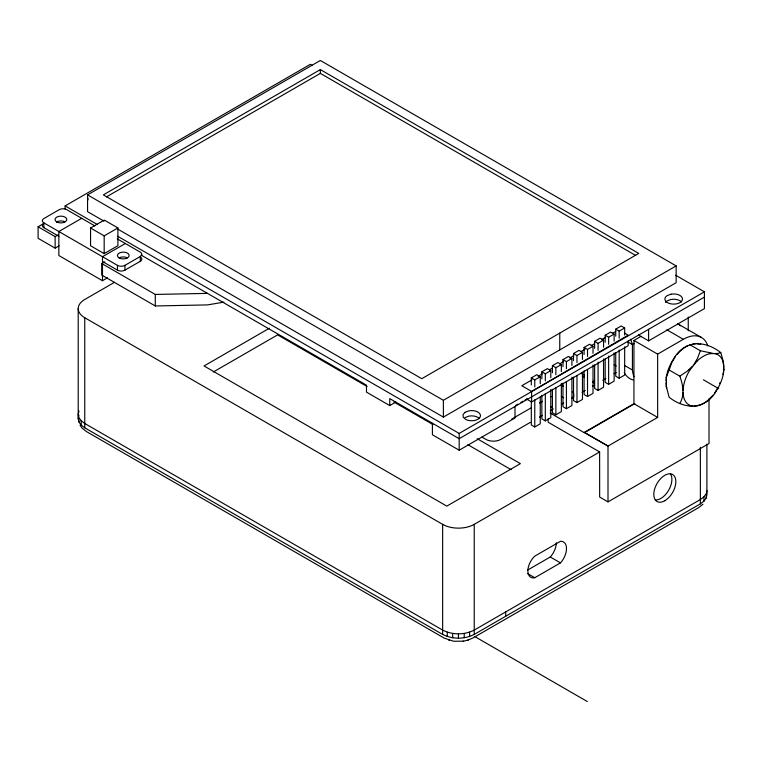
<?xml version="1.0" encoding="UTF-8"?>
<svg xmlns="http://www.w3.org/2000/svg" width="762" height="762" viewBox="0 0 762 762"><rect width="100%" height="100%" fill="white"/><g stroke="black" fill="none" stroke-linecap="round" stroke-linejoin="round"><path stroke-width="1.14" d="M723.9 368.96L723.071 360.683L720.757 352.549C703.621 339.404 683.828 340.271 672.865 360.131A28.918 16.697 -60 0 0 666.388 376.828L666.398 386.848L669.131 397.25C685.657 410.327 706.593 409.632 717.023 389.668A28.918 16.697 -60 0 0 723.5 372.97L723.9 368.96L722.995 374.618M666.379 377.333L666.388 376.828L665.988 380.848M723.509 363.083L723.9 367.055M675.494 356.34L671.913 362.302L669.131 369.98L679.847 376.161C682.952 384.791 684.962 395.126 679.847 403.431M683 390.658L683.428 386.667A28.918 16.697 -60 0 1 689.905 369.97L696.992 361.159A28.918 16.697 -60 0 1 709.946 353.682L717.985 353.435L720.757 352.549M78.972 411.013L78.21 414.357L78.972 422.015L81.201 425.12L84.753 427.796L442.646 634.422C452.352 639.423 464.525 639.423 474.231 634.422L700.364 503.873L703.907 501.196L706.145 498.091L706.898 494.748L706.898 444.094M78.972 422.015L78.21 418.671L78.972 415.338M706.145 498.091L706.898 490.433M666.398 377.209L669.131 369.98M689.591 344.538L700.307 350.72L697.525 358.407L693.944 364.369M719.633 383.419L719.909 382.648M714.394 393.468L717.985 387.496M78.972 417.69L81.201 420.805L84.753 423.472L442.646 630.098C452.352 635.098 464.525 635.098 474.231 630.098L700.364 499.548L703.907 496.881L706.145 493.766M712.965 395.24L709.517 398.736M676.923 354.559L679.952 351.32A28.918 16.697 -60 0 1 688.067 345.491M692.515 366.141L687.267 371.17L679.847 376.161M702.945 504.234L698.544 507.702L472.64 638.127L467.535 640.213M692.896 343.843L695.944 343.567M526.704 399.136L531.619 401.974L531.619 391.42L628.174 335.156L624.421 332.984M531.619 401.974L628.174 345.719L628.174 341.024M65.122 209.074L65.122 205.911L310.363 64.313L312.42 65.503M104.023 221.171L87.563 211.665L87.563 194.872L320.345 60.474L676.151 265.9L676.151 282.702L443.379 417.1L117.386 228.886M59.131 245.831L55.131 248.136L38.1 238.306L38.1 226.79L43.234 223.828M320.345 69.599L103.356 194.872L421.767 378.695L638.747 253.422L320.345 69.599L320.345 73.39L635.651 255.432M106.442 196.882L320.345 73.39M81.705 218.313L58.845 231.515L58.845 255.518L102.489 280.711L107.461 277.844M38.1 226.79L55.131 236.62L58.131 234.886M90.554 228.009L104.289 220.075L117.91 227.943L117.91 245.697L104.175 253.622L90.554 245.764L90.554 228.009L104.175 235.868L117.91 227.943M125.349 243.516L102.489 256.708L102.489 280.711M223.904 302.143L207.483 304.905L155.286 305.962L101.775 275.072L101.775 263.547L104.775 261.814M94.898 225.933L66.742 209.674A5.286 3.058 0 0 0 59.255 209.674L43.882 218.551A5.286 3.058 0 0 0 43.882 222.875L117.453 265.357A5.286 3.058 0 0 0 124.93 265.357L140.313 256.47A5.286 3.058 0 0 0 140.313 252.155L117.234 238.83M102.489 261.509L117.453 270.148A5.286 3.058 0 0 0 124.93 270.148L140.313 261.271A5.286 3.058 0 0 0 141.151 257.585M114.557 282.283L84.753 299.495A22.336 12.897 0 0 0 84.753 317.735L84.753 427.796M269.443 328.212L204.045 365.97L446.799 506.12L520.37 463.648L477.174 438.702M213.246 372.037L277.625 334.87L367.113 386.534M141.103 255.06L366.484 385.181L366.484 392.135L389.753 405.575L395.83 402.069M87.563 194.872L443.379 400.298L676.151 265.9M531.314 384.953L531.314 377.885L536.8 374.723L540.258 376.714L540.258 383.772M541.868 378.857L541.868 371.799L547.354 368.627L550.802 370.618L550.802 377.685M552.421 372.77L552.421 365.703L557.908 362.541L561.356 364.531L561.356 371.589M562.975 366.674L562.975 359.616L568.462 356.445L571.91 358.435L571.91 365.503M573.519 360.588L573.519 353.52L579.006 350.349L582.463 352.349L582.463 359.407M584.073 354.492L584.073 347.424L589.559 344.262L593.007 346.253L593.007 353.32M594.627 348.396L594.627 341.338L600.113 338.166L603.561 340.157L603.561 347.224M605.18 342.309L605.18 335.242L610.667 332.08L614.115 334.07L614.115 341.128M615.725 336.213L615.725 329.155L621.211 325.984L624.669 327.974L624.669 335.042M531.99 379.847L521.779 385.743L531.619 391.42M538.115 376.304L542.201 373.952M549.354 369.818L552.412 368.056M559.565 363.931L563.642 361.569M569.776 358.035L573.853 355.673M581.006 351.549L585.092 349.187M591.217 345.653L594.274 343.881M601.428 339.757L605.514 337.395M612.658 333.27L615.725 331.508M531.314 377.885L534.772 379.876L540.258 376.714M541.868 371.799L545.316 373.79L550.802 370.618M552.421 365.703L555.869 367.694L561.356 364.531M562.975 359.616L566.423 361.607L571.91 358.435M573.519 353.52L576.977 355.511L582.463 352.349M584.073 347.424L587.521 349.425L593.007 346.253M594.627 341.338L598.075 343.329L603.561 340.157M605.18 335.242L608.628 337.233L614.115 334.07M615.725 329.155L619.182 331.146L624.669 327.974M117.586 236.201L459.172 433.416L704.421 291.827L704.421 308.62L648.595 340.852L638.461 335.004M515.807 405.327L517.865 404.146M520.941 402.365L522.999 401.174M525.047 399.993L527.104 398.802M704.421 297.104L459.172 438.693L389.753 398.612L389.753 405.575M707.822 345.91A36.319 20.965 -60 0 0 683.323 339.309L657.644 354.13L657.644 417.414L608.009 446.075L584.302 432.397L633.946 403.736L633.946 340.452L641.137 336.299M634.451 343.405L632.422 344.576L627.602 341.795M511.702 419.071L531.209 407.813M539.429 403.069L542.506 401.288M432.406 423.243L432.406 434.759L459.172 450.209L514.998 417.986L514.998 406.46M550.212 410.661L553.307 408.88M561.546 404.117L563.613 402.927M571.852 398.164L573.919 396.973M582.158 392.22L585.254 390.43M592.465 386.267L594.531 385.077M602.771 380.314L605.866 378.533M614.105 373.771L616.172 372.58M530.419 422.329L500.863 439.388A10.582 6.106 0 0 1 485.899 439.388L481.86 437.064M539.486 417.1L542.506 415.347M561.632 404.308L563.651 403.146M531.314 401.431L531.314 424.977L534.772 426.968L540.258 423.796L540.258 396.726M541.868 395.335L541.868 418.881L545.316 420.872L550.802 417.709L550.802 389.458M552.421 389.249L552.421 412.794L555.869 414.785L561.356 411.613L561.356 383.362M562.975 383.153L562.975 406.698L566.423 408.689L571.91 405.527L571.91 377.266M573.519 377.066L573.519 400.602L576.977 402.603L582.463 399.431L582.463 372.361M584.073 370.97L584.073 394.516L587.521 396.507L593.007 393.335L593.007 365.084M594.627 364.884L594.627 388.42L598.075 390.411L603.561 387.248L603.561 358.997M605.18 358.788L605.18 382.333L608.628 384.324L614.115 381.152L614.115 352.901M615.725 352.701L615.725 376.238L619.182 378.228L624.669 375.066L624.669 346.815M634.803 403.574L584.302 432.73L550.154 413.014M84.753 317.735L442.646 524.361A22.336 12.897 0 0 0 474.231 524.361L599.627 451.961L599.656 497.053L608.009 501.872L709.003 443.56L709.003 398.85M527.675 570.052L550.278 556.993A14.516 8.382 -60 0 0 556.317 542.715M534.791 577.72L560.48 562.88A14.516 8.382 -60 0 0 566.509 548.602A14.516 8.382 -60 0 0 560.48 541.287L534.791 556.117A13.821 7.982 -60 0 0 527.856 570.919A13.821 7.982 -60 0 0 534.791 577.72L527.647 573.596M700.573 344.176L699.983 344.472L700.688 344.195M709.651 398.621L709.946 398.478A28.918 16.697 -60 0 1 696.992 405.955L693.963 406.213M689.2 405.603L692.534 406.089M465.068 417.566L468.887 416.119A8.82 5.086 0 0 1 479.422 418.548M689.067 405.584L689.905 405.327A28.918 16.697 -60 0 1 683.428 396.107L683 392.573M80.048 425.206L82.163 428.158L86.563 431.625L444.236 638.127L453.733 641.261L463.591 641.156M463.144 641.261L468.392 640.004M682.59 396.202L683.428 396.116L682.609 396.088M101.775 263.547L155.286 294.446L207.483 293.38M682.59 386.563L683.428 386.667L682.562 386.401M712.965 353.387L700.307 350.72M697.373 343.7L698.706 344.005M714.394 353.52L717.023 354.311A28.918 16.697 -60 0 1 723.5 363.531L723.49 362.95M448.485 640.004L449.342 640.213M675.608 275.187L704.421 291.827M701.488 337.509L677.78 323.821A36.319 20.965 -60 0 1 680.399 325.85M666.836 329.784L683.323 339.309M703.374 379.79L718.671 388.62M633.946 340.452L657.644 354.13M624.716 365.56L632.422 370.008A39.71 22.927 -60 0 0 633.984 376.78M614.182 364.855L616.191 366.027M581.301 373.332L584.359 375.095M633.946 403.736L657.644 417.414M582.292 376.009L584.34 377.19M592.541 381.924L594.589 383.105M550.393 406.508L552.45 407.699M584.302 432.397L608.009 446.075L608.009 501.872M599.656 451.952L548.154 422.224L548.154 418.767M65.122 205.911L97.012 224.323M393.859 401.974L432.94 424.539M467.916 444.732L511.121 469.678M43.034 223.99A5.286 3.058 0 0 0 43.882 227.676L58.845 236.315M550.278 556.993L560.48 562.88M474.983 636.68L587.292 701.526M689.2 369.522L689.905 369.97L689.315 369.418M696.43 360.531L696.992 361.159L696.516 360.378M709.651 352.901L709.946 353.682L709.765 352.92M630.717 339.242L632.422 344.576L632.422 370.008M716.89 353.539L717.023 354.311L716.966 353.539M87.84 198.034L88.011 199.787M665.988 382.753L666.388 386.277A28.918 16.697 -60 0 0 666.779 387.887M666.426 387.02L666.388 386.277L666.398 386.848M703.907 496.881L703.907 501.196M700.364 447.275L700.364 503.873M688.248 316.973L688.248 330.841M648.595 329.336L648.595 340.852M619.182 331.146L619.182 338.204M619.182 349.977L619.182 378.228M608.628 337.233L608.628 344.3M608.628 356.073L608.628 384.324M598.075 343.329L598.075 350.396M598.075 362.16L598.075 390.411M593.531 380.39L593.531 382.715M587.521 349.425L587.521 356.483M587.521 369.437L587.521 396.507M576.977 355.511L576.977 362.579M576.977 375.523L576.977 402.603M566.423 361.607L566.423 368.665M566.423 381.619L566.423 408.689M559.765 333.099L559.765 349.901M555.869 367.694L555.869 374.761M555.869 387.706L555.869 414.785M545.316 373.79L545.316 380.848M545.316 393.802L545.316 420.872M534.772 379.876L534.772 386.944M534.772 399.888L534.772 426.968M505.692 611.943L505.692 616.258M474.231 524.361L474.231 634.422M469.611 632.155L469.611 636.47M464.22 633.441L464.22 637.756M459.172 433.416L459.172 450.209M458.438 633.879L458.438 638.204M452.657 633.441L452.657 637.756M447.265 632.155L447.265 636.47M443.379 400.298L443.379 417.1M442.646 524.361L442.646 634.422M155.286 294.446L155.286 305.962M140.313 256.47L140.313 261.271M124.93 265.357L124.93 270.148M117.453 265.357L117.453 270.148M104.175 235.868L104.175 253.622M81.201 420.805L81.201 425.12M78.21 308.62L78.21 418.671M55.131 236.62L55.131 248.136M43.882 222.875L43.882 227.676M633.117 379.971A39.71 22.927 -60 0 1 624.259 372.58M56.493 222.085A5.877 3.391 0 0 1 64.789 221.761M119.11 257.908A5.877 3.391 0 0 0 128.949 256.394A5.877 3.391 0 0 0 121.749 252.232A5.877 3.391 0 0 0 119.11 257.908A5.877 3.391 0 0 1 127.425 257.908M550.859 396.754A10.582 6.106 0 0 1 552.536 396.307M561.442 396.754A10.582 6.106 0 0 1 563.632 397.726M561.442 385.382A10.582 6.106 0 0 1 563.632 386.353M572.376 391.697A10.582 6.106 0 0 1 572.376 397.812M670.408 473.859A15.573 8.992 -60 0 1 668.655 490.223A15.573 8.992 -60 0 1 655.368 499.92M665.493 302.438A8.82 5.086 0 0 1 667.112 300.923L670.922 299.476A8.82 5.086 0 0 1 681.466 301.904M465.068 412.29L463.02 414.642L463.286 417.281L465.801 419.481A8.82 5.086 0 0 0 480.298 416.7A8.82 5.086 0 0 0 468.887 410.842L465.068 412.29M670.922 294.199L667.112 295.646A8.82 5.086 0 0 0 670.436 303.762A8.82 5.086 0 0 0 682.514 299.18A8.82 5.086 0 0 0 670.922 294.199M57.055 222.075A5.877 3.391 0 0 0 66.685 220.17A5.877 3.391 0 0 0 59.017 216.303A5.877 3.391 0 0 0 57.055 222.075M664.816 500.729A15.573 8.992 -60 0 0 674.36 476.136A15.573 8.992 -60 0 0 655.282 487.156A15.573 8.992 -60 0 0 664.816 500.729"/></g></svg>
